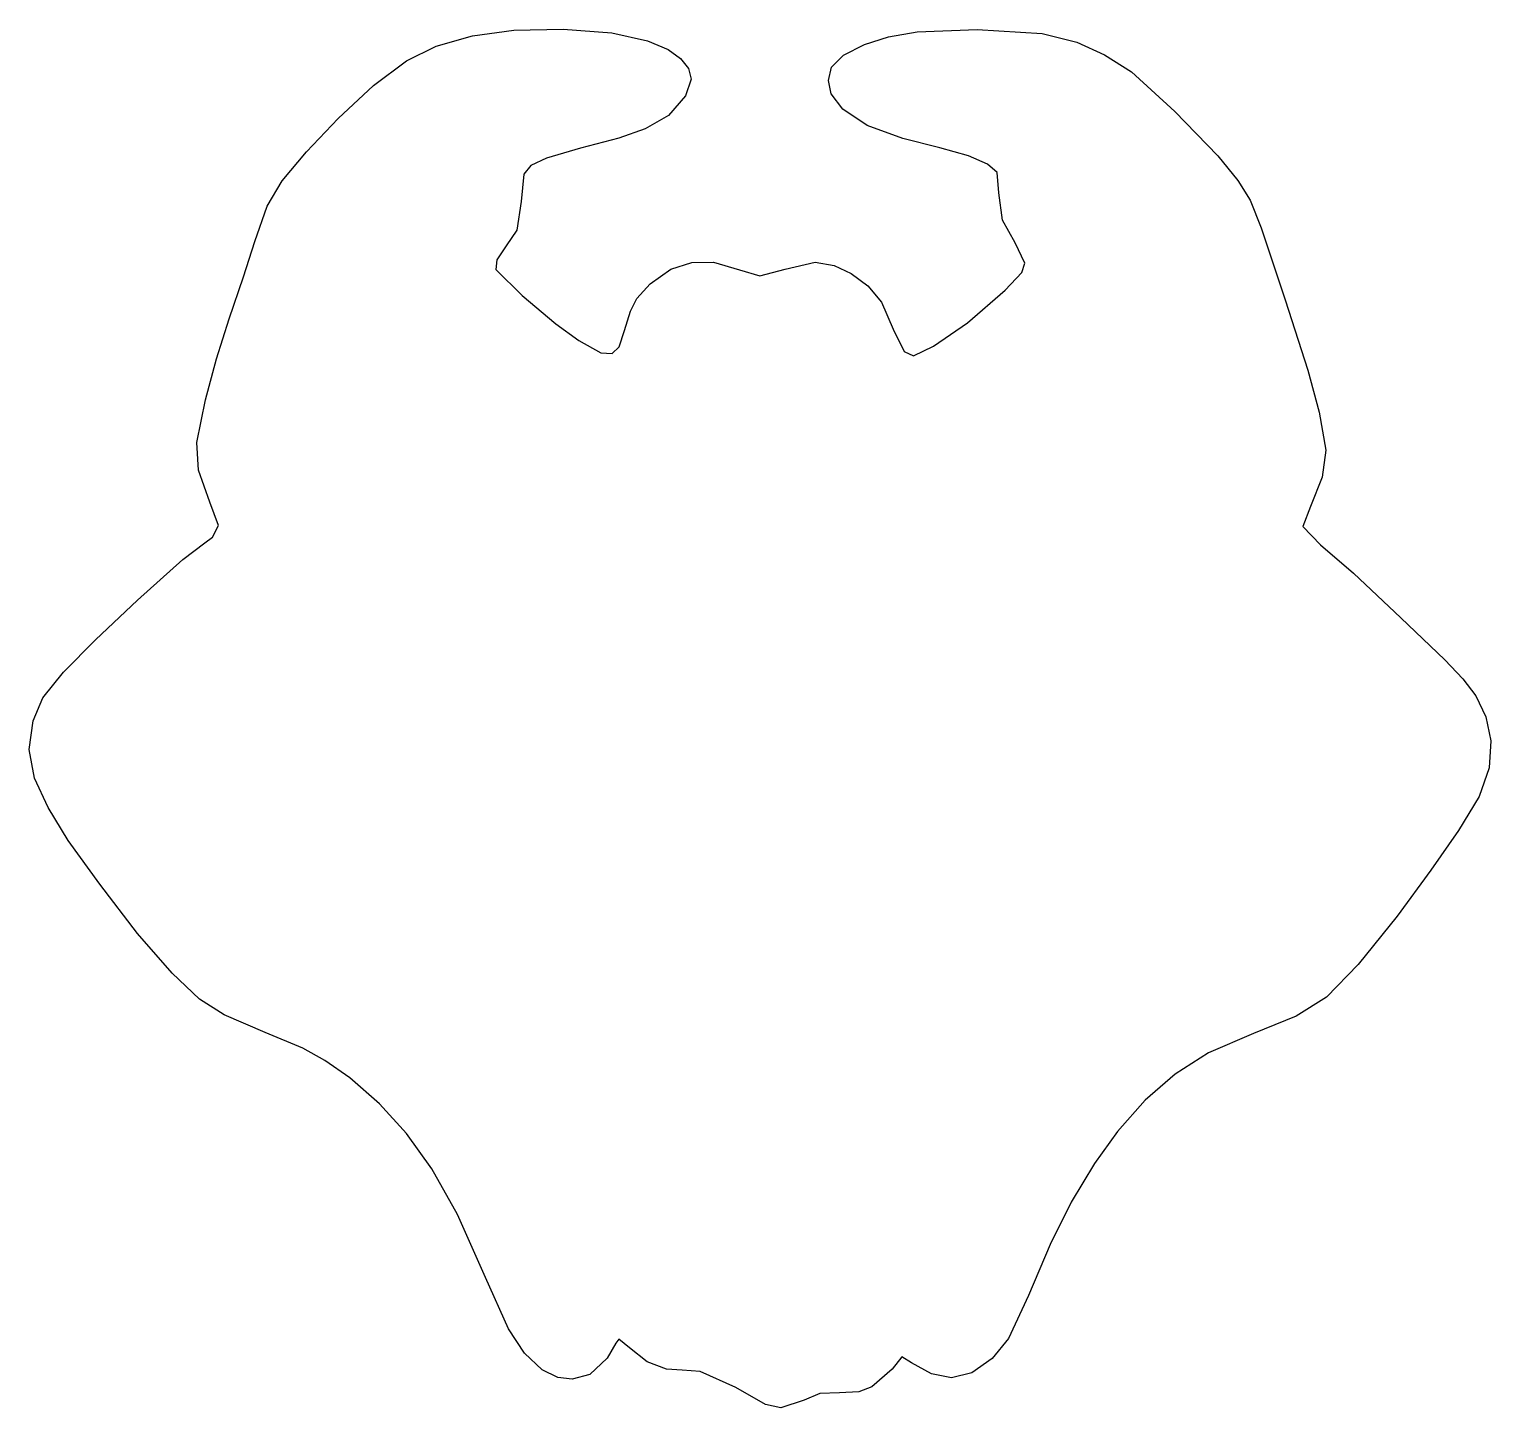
# Model space of a CAD drawing. Extents: x 0.1 to 49.9, y 0.1 to 47.
import ezdxf

# ---------------------------------------------------------------- set-up
doc = ezdxf.new("R2010")
doc.units = 0

msp = doc.modelspace()

# ---------------------------------------------------------------- linework, layer by layer
at = {"layer": 'Layer 1', "color": 7}
msp.add_lwpolyline([(25.180874, 0.23598), (24.174788, 0.81036), (22.957915, 1.3526), (22.351275, 1.3972), (21.81509, 1.4414), (21.149182, 1.69136), (20.550187, 2.15904), (20.189883, 2.45284), (20.091213, 2.32472), (19.792706, 1.81047), (19.200031, 1.2575), (18.602254, 1.091), (18.110037, 1.1551), (17.579011, 1.41016), (16.979602, 1.97855), (16.432422, 2.80964), (15.648518, 4.56104), (14.704033, 6.701598), (13.825011, 8.258392), (12.961147, 9.458281), (12.044411, 10.467493), (11.038982, 11.347577), (10.183307, 11.942397), (9.437345, 12.367193), (8.155283, 12.893144), (6.760655, 13.495472), (5.916782, 14.033012), (4.98299, 14.915197), (3.812365, 16.269394), (2.526595, 17.939047), (1.452295, 19.431958), (0.772133, 20.55156), (0.299993, 21.556006), (0.122631, 22.529002), (0.260747, 23.501999), (0.588411, 24.280396), (1.286848, 25.156091), (2.382174, 26.25722), (3.809234, 27.61409), (5.354002, 28.9941), (6.101727, 29.567008), (6.357002, 29.757949), (6.566056, 30.150825), (6.273109, 30.949095), (5.879306, 32.03193), (5.821585, 32.972493), (6.12008, 34.431986), (6.498379, 35.826616), (6.924401, 37.188811), (7.419724, 38.615872), (7.804078, 39.8159), (8.221737, 41.02508), (8.733263, 41.876769), (9.563042, 42.873048), (10.633954, 44.009542), (11.840487, 45.121475), (12.968802, 45.971399), (13.975933, 46.463182), (15.20428, 46.818731), (16.618547, 47.00616), (18.297301, 47.04222), (19.953198, 46.916294), (21.161, 46.649339), (21.874529, 46.35221), (22.285736, 46.048968), (22.561418, 45.705748), (22.652928, 45.343128), (22.458222, 44.772324), (21.879421, 44.111495), (21.084912, 43.649682), (20.188005, 43.328975), (18.890676, 42.993749), (17.72308, 42.656525), (17.196499, 42.40117), (16.956772, 42.104123), (16.864432, 41.178093), (16.723906, 40.205097), (16.353863, 39.674821), (16.033205, 39.190857), (16.000875, 38.865186), (16.896384, 37.984126), (18.047414, 37.016847), (18.833441, 36.452248), (19.579405, 36.030477), (19.966149, 36.002877), (20.202328, 36.237017), (20.382289, 36.793773), (20.586766, 37.442436), (20.805271, 37.875036), (21.256354, 38.381261), (21.962307, 38.87932), (22.6706, 39.105131), (23.409702, 39.110631), (24.292495, 38.848879), (24.988724, 38.648271), (25.846515, 38.879853), (26.872557, 39.108559), (27.519098, 39.004617), (28.095489, 38.733637), (28.66162, 38.309135), (29.132873, 37.750579), (29.526935, 36.831198), (29.903039, 36.070154), (30.215729, 35.924205), (30.895401, 36.250881), (32.054936, 37.045494), (33.337471, 38.16513), (33.905261, 38.758427), (34.004552, 39.074648), (33.684659, 39.770932), (33.252032, 40.547942), (33.124375, 41.469961), (33.062905, 42.168993), (32.74309, 42.444374), (32.085809, 42.737024), (31.117996, 43.002133), (29.853099, 43.328709), (28.641561, 43.77102), (27.810054, 44.320424), (27.416151, 44.843683), (27.323311, 45.301407), (27.426626, 45.754652), (27.83204, 46.164815), (28.555775, 46.521563), (29.366605, 46.782936), (30.339601, 46.957726), (32.382892, 47.030786), (34.596491, 46.893829), (35.782922, 46.598811), (36.715344, 46.174647), (37.644321, 45.590477), (39.111659, 44.244549), (40.576629, 42.734856), (41.256399, 41.891593), (41.679589, 41.227869), (42.053271, 40.287306), (42.863834, 37.837442), (43.641113, 35.437385), (44.031008, 34.010322), (44.251942, 32.711692), (44.12631, 31.797545), (43.737112, 30.79685), (43.475048, 30.113378), (44.075064, 29.495328), (45.194009, 28.532607), (46.807514, 27.006633), (48.299442, 25.575696), (48.916987, 24.934672), (49.354059, 24.355528), (49.699579, 23.634357), (49.86721, 22.820867), (49.80875, 21.903918), (49.471326, 20.930922), (48.765608, 19.772145), (47.83046, 18.417673), (46.678364, 16.849227), (45.357798, 15.213691), (44.275868, 14.101939), (43.248016, 13.447671), (41.788521, 12.864065), (40.264162, 12.20469), (39.128999, 11.482656), (38.103925, 10.59699), (37.158422, 9.523254), (36.380657, 8.434839), (35.586416, 7.119346), (34.867932, 5.67797), (34.136538, 3.93836), (33.450524, 2.48551), (32.89224, 1.80074), (32.208234, 1.31455), (31.507841, 1.13873), (30.82647, 1.28303), (30.155235, 1.65174), (29.826155, 1.85726), (29.498974, 1.43163), (28.795673, 0.83162), (28.357774, 0.666294), (27.703061, 0.63656), (27.026717, 0.602644), (26.497176, 0.37723), (25.701652, 0.12257), (25.180879, 0.23595), (25.180874, 0.23598)], dxfattribs=at)

doc.saveas('drawing.dxf')
